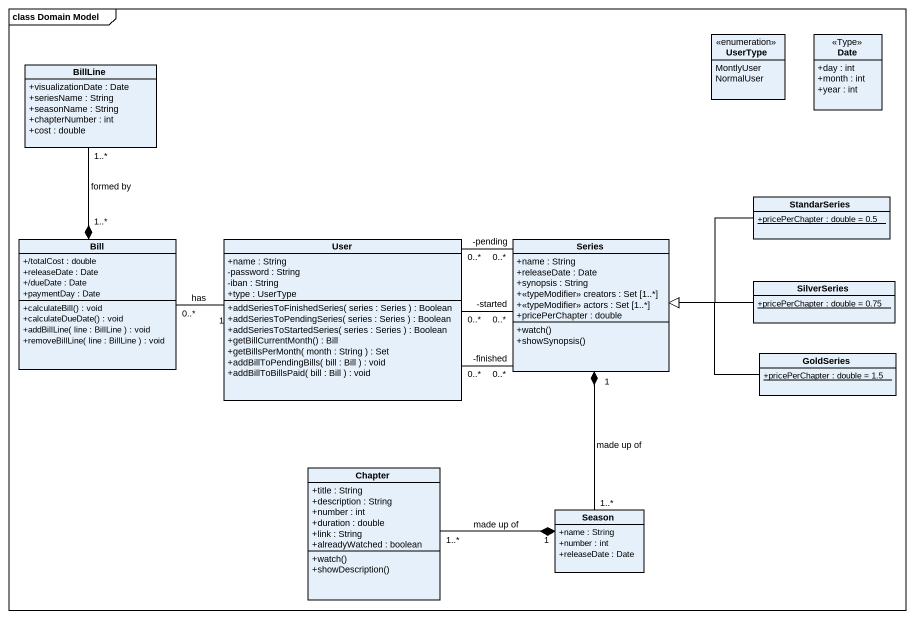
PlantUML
@startuml
mainframe class Domain Model
hide circle
hide empty members
skinparam classAttributeIconSize 0
enum UserType {
  MontlyUser
  NormalUser
}
class Date <<Type>> {
  +day : int
  +month : int
  +year : int
}
class BillLine {
  +visualizationDate : Date
  +seriesName : String
  +seasonName : String
  +chapterNumber : int
  +cost : double
}
class StandarSeries {
  {static} +pricePerChapter : double = 0.5
}
class Bill {
  +/totalCost : double
  +releaseDate : Date
  +/dueDate : Date
  +paymentDay : Date
  +calculateBill() : void
  +calculateDueDate() : void
  +addBillLine( line : BillLine ) : void
  +removeBillLine( line : BillLine ) : void
}
class User {
  +name : String
  -password : String
  -iban : String
  +type : UserType
  +addSeriesToFinishedSeries( series : Series ) : Boolean
  +addSeriesToPendingSeries( series : Series ) : Boolean
  +addSeriesToStartedSeries( series : Series ) : Boolean
  +getBillCurrentMonth() : Bill
  +getBillsPerMonth( month : String ) : Set
  +addBillToPendingBills( bill : Bill ) : void
  +addBillToBillsPaid( bill : Bill ) : void
}
class Series {
  +name : String
  +releaseDate : Date
  +synopsis : String
  +<<typeModifier>> creators : Set [1..*]
  +<<typeModifier>> actors : Set [1..*]
  +pricePerChapter : double
  +watch()
  +showSynopsis()
}
class SilverSeries {
  {static} +pricePerChapter : double = 0.75
}
class GoldSeries {
  {static} +pricePerChapter : double = 1.5
}
class Chapter {
  +title : String
  +description : String
  +number : int
  +duration : double
  +link : String
  +alreadyWatched : boolean
  +watch()
  +showDescription()
}
class Season {
  +name : String
  +number : int
  +releaseDate : Date
}
StandarSeries -left-|> Series
Bill "1..*" *-up- "1..*" BillLine : formed by
User "1" -left- "0..*" Bill : has
User "0..*" -right- "0..*\n-started" Series
User "0..*" -right- "-pending\n0..*" Series
User "0..*" -right- "-finished\n0..*" Series
Series "1" *-- "1..*" Season : made up of
SilverSeries -left-|> Series
GoldSeries -left-|> Series
Season "1" *-left- "1..*" Chapter : made up of
@enduml
